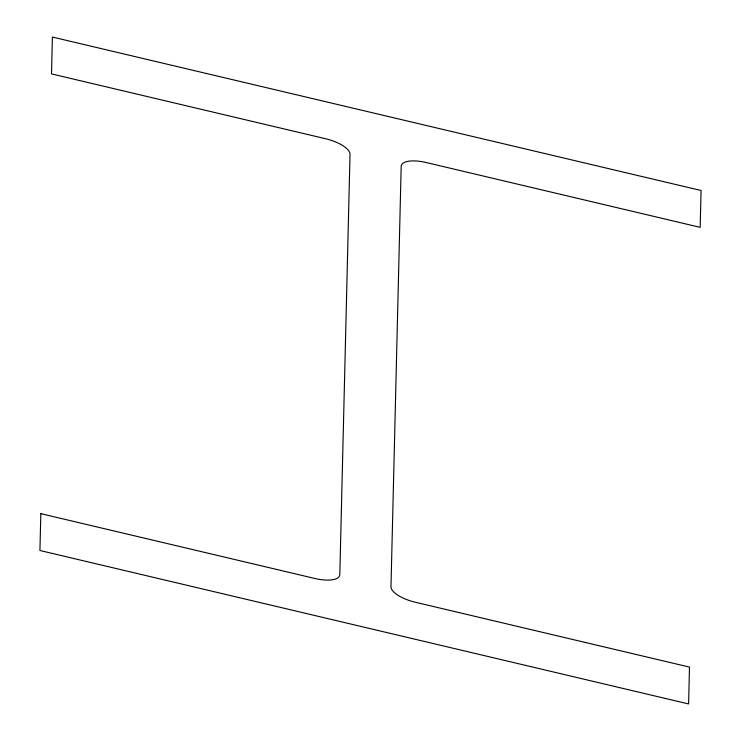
<?xml version="1.0" encoding="UTF-8"?>
<svg xmlns="http://www.w3.org/2000/svg" width="741" height="741" viewBox="0 0 741 741"><rect width="100%" height="100%" fill="white"/><g stroke="black" fill="none" stroke-linecap="round" stroke-linejoin="round"><path stroke-width="1.11" d="M40.829 513.652L39.931 550.498L688.602 703.95L689.491 667.104L415.34 602.248A25.37 9.503 15.3 0 1 390.979 586.687L401.187 166.419A25.37 9.503 15.3 0 1 426.019 162.492L700.171 227.348L701.069 190.502L52.398 37.05L51.509 73.896L325.66 138.752A25.37 9.503 15.3 0 1 350.021 154.313L339.813 574.581A25.37 9.503 15.3 0 1 314.981 578.508L40.829 513.652"/></g></svg>
